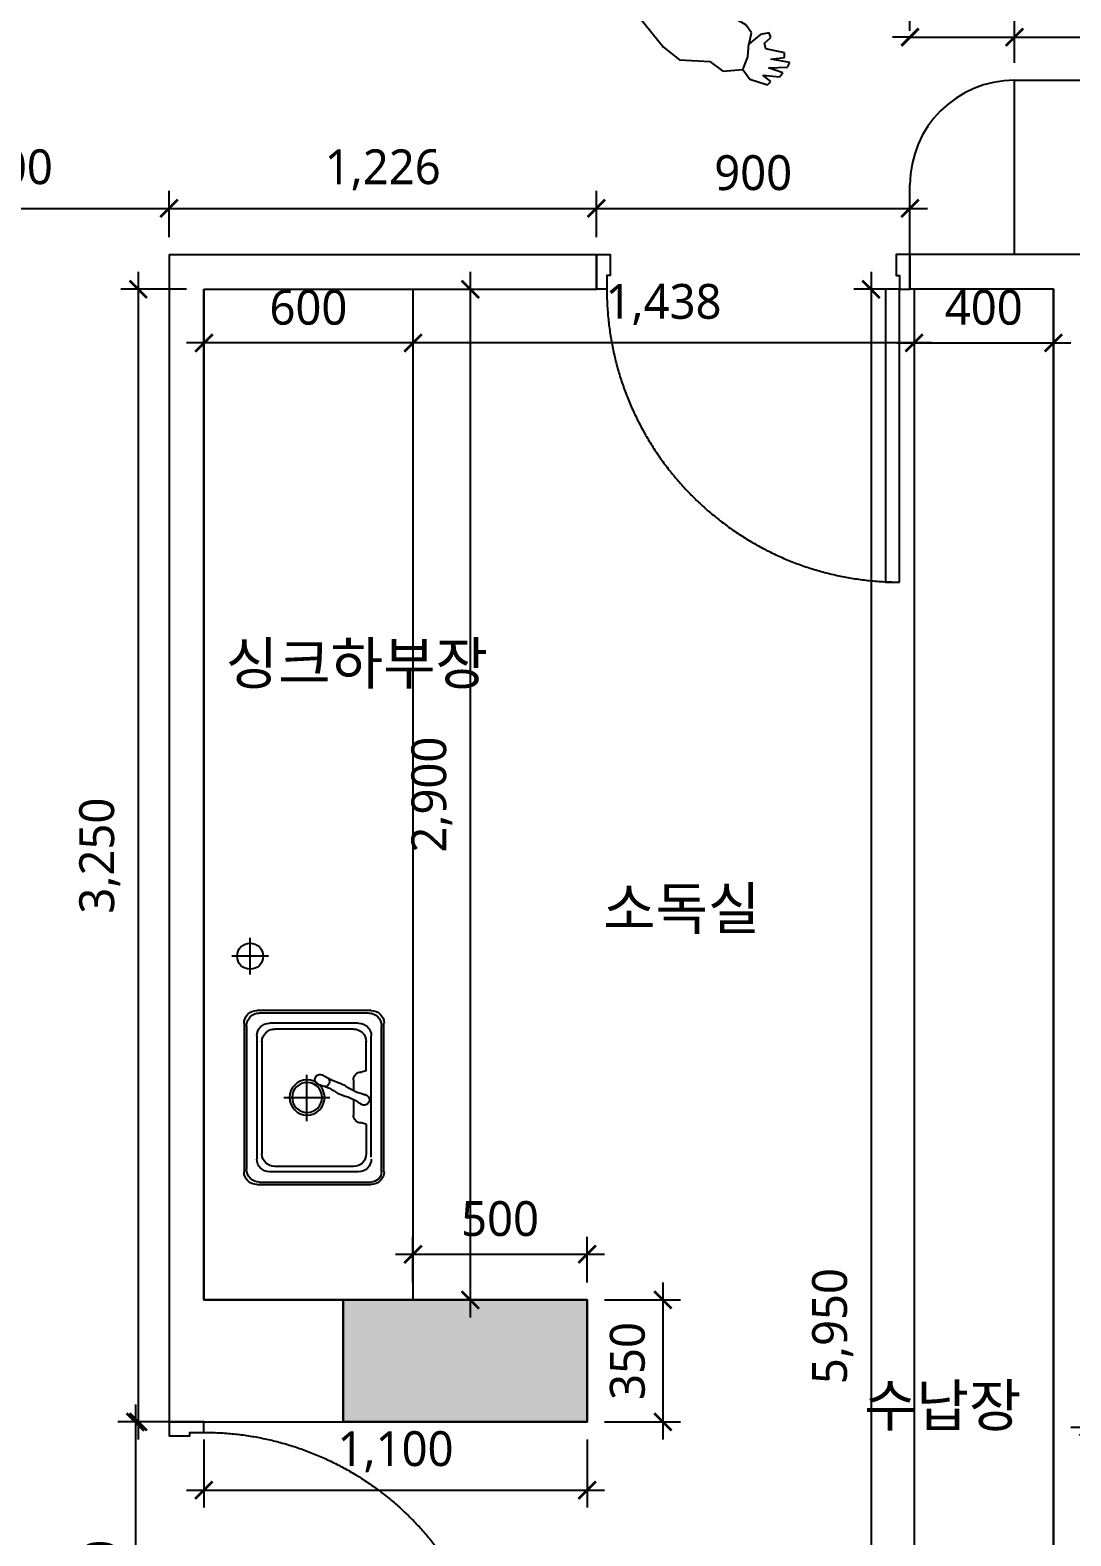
# Model space of a CAD drawing. Header units: metres. Extents: x 11578468 to 47831421, y -58341524 to -14256839.
# Drawn here: x 23689361 to 23692348, y -29103611 to -29099290 of the extents above; entities that cross this region are included whole.
import ezdxf

# ---------------------------------------------------------------- set-up
doc = ezdxf.new("R2010")
doc.units = ezdxf.units.M
doc.header["$LTSCALE"] = 50
doc.header["$MEASUREMENT"] = 0
doc.linetypes.add('CENTER2', pattern=[28.575, 19.05, -3.175, 3.175, -3.175])
doc.layers.get('0').update_dxf_attribs({"linetype": 'CONTINUOUS'})
doc.layers.get('DEFPOINTS').update_dxf_attribs({"linetype": 'CONTINUOUS'})
for name, color, linetype in [('0-ELC TEXT', 7, 'CONTINUOUS'), ('04_FUR', 6, 'CONTINUOUS'), ('3.기호.계단선', 30, 'CONTINUOUS'), ('CO-FURB-DN', 9, 'CONTINUOUS'), ('TEX', 7, 'CONTINUOUS'), ('wall', 3, 'CONTINUOUS'), ('WIN', 4, 'CONTINUOUS'), ('家具外线', 7, 'CONTINUOUS'), ('가구', 6, 'CONTINUOUS')]:
    doc.layers.add(name, color=color, linetype=linetype)
doc.layers.add('ha', color=8, linetype='CONTINUOUS', lineweight=5)
doc.layers.add('wall2', color=3, linetype='CONTINUOUS', lineweight=25)
doc.styles.add('HY 울릉도 L', font='malgun.ttf')
doc.styles.add('JT1', font='malgun.ttf')
doc.dimstyles.new('사본 50', dxfattribs={"dimscale": 50, "dimtxt": 2, "dimasz": 1, "dimexe": 1, "dimexo": 1, "dimgap": 1, "dimtad": 1, "dimdec": 0, "dimrnd": 0.05, "dimdsep": 46, "dimlunit": 6, "dimtxsty": 'HY 울릉도 L', "dimblk": 'ARCHTICK', "dimcen": 2.5, "dimdle": 1, "dimclrd": 133, "dimclre": 133, "dimclrt": 30, "dimadec": 0, "dimazin": 0, "dimtfac": 1, "dimtdec": 0, "dimtix": 1, "dimtmove": 2, "dimatfit": 3, "dimldrblk": 'ARCHTICK', "dimfxl": 1, "dimlwd": -1, "dimlwe": -1, "dimarcsym": 0})

# ---------------------------------------------------------------- blocks, each defined once
blk = doc.blocks.new('sdagdgds')
at = {"layer": 'ha', "transparency": 33554687}
h = blk.add_hatch(color=256, dxfattribs=at)
h.dxf.hatch_style = 1
h.paths.add_polyline_path([(23725502, -29128457), (23728302, -29128457), (23728302, -29132607), (23728502, -29132607), (23728502, -29128257), (23728302, -29128257), (23725302, -29128257), (23725302, -29132557), (23725502, -29132557)])
h.paths.add_polyline_path([(23728502, -29133657), (23728302, -29133657), (23728302, -29133757), (23725502, -29133757), (23725502, -29133657), (23725302, -29133657), (23725302, -29133757), (23724848.0976572, -29133757), (23724752, -29133757), (23724752, -29136507), (23725152, -29136507), (23725152, -29137657), (23725352, -29137657), (23725352, -29137507), (23727752, -29137507), (23727952, -29137507), (23727952, -29137307), (23725352, -29137307), (23725352, -29136507), (23727052, -29136507), (23727052, -29136707), (23727252, -29136707), (23727252, -29136507), (23727252, -29135757), (23727252, -29135707), (23727052, -29135707), (23727052, -29135757), (23727052, -29136307), (23725352, -29136307), (23724952, -29136307), (23724952, -29133957), (23727052, -29133957), (23727052, -29134507), (23727252, -29134507), (23727252, -29133957), (23728502, -29133957)])
h.paths.add_polyline_path([(23727952, -29138607), (23727752, -29138607), (23727752, -29139637), (23725352, -29139637), (23725352, -29139457), (23725152, -29139457), (23725152, -29140057), (23725352, -29140057), (23725352, -29139837), (23727752, -29139837), (23727752, -29139907), (23727952, -29139907), (23727952, -29139837)])
h.paths.add_polyline_path([(23727952, -29141007), (23727752, -29141007), (23727752, -29142007), (23725352, -29142007), (23725352, -29141857), (23725152, -29141857), (23725152, -29144557), (23725652, -29144557), (23725652, -29144657), (23729552, -29144657), (23729552, -29144457), (23725852, -29144457), (23725852, -29144357), (23725352, -29144357), (23725352, -29142207), (23727952, -29142207)])
h.paths.add_polyline_path([(23731552, -29144307), (23730852, -29144307), (23730852, -29144457), (23730732, -29144457), (23730732, -29144657), (23732052, -29144657), (23732052, -29144457), (23731552, -29144457)])
h.paths.add_polyline_path([(23739502, -29144457), (23736702, -29144457), (23736702, -29144307), (23736002, -29144307), (23736002, -29144457), (23733202, -29144457), (23733202, -29144657), (23739502, -29144657)])
h.paths.add_polyline_path([(23745902, -29143307), (23745702, -29143307), (23745702, -29144457), (23744702, -29144457), (23744702, -29144307), (23744002, -29144307), (23744002, -29144457), (23743102, -29144457), (23743102, -29144657), (23745902, -29144657)])
h.paths.add_polyline_path([(23745902, -29133157), (23745702, -29133157), (23745702, -29139657), (23745902, -29139657)])
h.paths.add_polyline_path([(23745902, -29140857), (23745702, -29140857), (23745702, -29142157), (23745902, -29142157)])
h.paths.add_polyline_path([(23744602, -29136307), (23743902, -29136307), (23743902, -29136657), (23744602, -29136657)])
h.paths.add_polyline_path([(23736702, -29136307), (23736002, -29136307), (23736002, -29136657), (23736702, -29136657)])
h.paths.add_polyline_path([(23731602, -29136307), (23730902, -29136307), (23730902, -29136657), (23731602, -29136657)])
h.paths.add_polyline_path([(23745902, -29130707), (23745702, -29130707), (23745702, -29131957), (23745902, -29131957)])
h.paths.add_polyline_path([(23745902, -29128257), (23743802, -29128257), (23743802, -29128457), (23743802, -29128707), (23744502, -29128707), (23744502, -29128457), (23745702, -29128457), (23745702, -29129607), (23745902, -29129607)])
h.paths.add_polyline_path([(23731602, -29128457), (23731602, -29128257), (23730902, -29128257), (23730902, -29130107), (23731102, -29130107), (23731102, -29128707), (23731602, -29128707)])
h.paths.add_polyline_path([(23736702, -29128257), (23736002, -29128257), (23736002, -29128457), (23736002, -29128707), (23736702, -29128707), (23736702, -29128457)])
at = {"layer": 'wall'}
for p, q in [((23736702, -29136307), (23736002, -29136307)), ((23736002, -29136307), (23736002, -29136657)), ((23736702, -29136657), (23736702, -29136307)), ((23736002, -29136657), (23736702, -29136657))]:
    blk.add_line(p, q, dxfattribs=at)
blk = doc.blocks.new('MK-RC-0052')
at = {"layer": '家具外线', "color": 251, "true_color": 0x636466}
for p, q in [((73834.4, 10616.5), (73825.7, 10605.7)), ((73825.7, 10605.7), (73864.8, 10592.7)), ((73880.1, 10612.2), (73834.4, 10616.5)), ((73867, 10638.3), (73858.3, 10629.6)), ((73858.3, 10629.6), (73880.1, 10612.2)), ((73914.8, 10623.1), (73867, 10638.3)), ((73934.4, 10597), (73914.8, 10623.1)), ((73988.7, 10601.3), (73934.4, 10597)), ((74023.5, 10575.3), (73988.7, 10601.3)), ((73812.7, 10590.5), (73806.2, 10577.5)), ((73806.2, 10577.5), (73858.3, 10568.8)), ((73864.8, 10592.7), (73812.7, 10590.5)), ((73858.3, 10568.8), (73821.4, 10564.4)), ((73821.4, 10564.4), (73821.4, 10551.4)), ((73919.2, 10527.5), (73921.4, 10562.2)), ((73921.4, 10562.2), (73934.4, 10594.8)), ((74106.1, 10570.9), (74023.5, 10575.3)), ((74149.6, 10536.2), (74106.1, 10570.9)), ((73821.4, 10551.4), (73871.4, 10540.5)), ((73875.7, 10525.3), (73858.3, 10510.1)), ((73871.4, 10540.5), (73875.7, 10525.3)), ((73886.6, 10501.4), (73917, 10527.5)), ((73917, 10527.5), (73910.5, 10497.1)), ((74214.8, 10455.8), (74149.6, 10536.2)), ((73858.3, 10510.1), (73862.7, 10497.1)), ((73862.7, 10497.1), (73886.6, 10501.4)), ((73910.5, 10497.1), (73925.7, 10475.4)), ((73925.7, 10475.4), (73960.5, 10455.8)), ((73960.5, 10455.8), (73986.6, 10431.9)), ((74253.9, 10397.2), (74214.8, 10455.8)), ((74297.4, 10429.8), (74230, 10438.5)), ((74336.5, 10434.1), (74317, 10427.6)), ((74397.4, 10429.8), (74336.5, 10434.1)), ((74419.1, 10421.1), (74558.2, 10445)), ((74558.2, 10445), (74608.2, 10434.1)), ((74608.2, 10434.1), (74649.5, 10403.7)), ((73986.6, 10431.9), (73997.4, 10375.5)), ((74264.8, 10338.6), (74253.9, 10397.2)), ((74317, 10427.6), (74297.4, 10429.8)), ((74438.7, 10405.9), (74397.4, 10429.8)), ((74475.6, 10390.7), (74438.7, 10405.9)), ((74649.5, 10403.7), (74649.5, 10364.6)), ((73993.1, 10355.9), (73960.5, 10327.7)), ((73997.4, 10375.5), (73997.4, 10299.5)), ((74469.1, 10345.1), (74486.5, 10364.6)), ((74486.5, 10364.6), (74475.6, 10390.7)), ((74649.5, 10364.6), (74612.6, 10345.1)), ((73960.5, 10327.7), (73943.1, 10269.1)), ((74067.7, 10322.5), (74044.4, 10258.1)), ((74132.2, 10351.6), (74067.7, 10322.5)), ((74184.4, 10351.6), (74132.2, 10351.6)), ((74240.9, 10340.7), (74184.4, 10351.6)), ((74235.3, 10338.7), (74262.6, 10319)), ((74292.3, 10313.2), (74240.9, 10340.7)), ((74262.6, 10319), (74264.8, 10299.5)), ((74312.6, 10265.3), (74292.3, 10313.2)), ((74386.5, 10295.1), (74440.9, 10319)), ((74440.9, 10319), (74469.1, 10345.1)), ((74521.3, 10340.7), (74464.8, 10332)), ((74569.1, 10338.6), (74521.3, 10340.7)), ((74612.6, 10345.1), (74569.1, 10338.6)), ((73997.4, 10299.5), (73986.6, 10173.5)), ((74253.9, 10288.6), (74228.6, 10286.5)), ((74228.6, 10286.5), (74264.8, 10282.1)), ((74264.8, 10299.5), (74253.9, 10288.6)), ((74264.8, 10282.1), (74288.7, 10271.2)), ((74288.7, 10271.2), (74295.2, 10251.7)), ((74336.4, 10264.9), (74338.7, 10273.4)), ((74338.7, 10273.4), (74386.5, 10295.1)), ((73943.1, 10269.1), (73940.9, 10210.4)), ((74044.4, 10258.1), (74059.8, 10179.4)), ((74295.2, 10251.7), (74288.7, 10227.8)), ((74332.9, 10258.9), (74312.6, 10265.3)), ((74314, 10222.6), (74335.8, 10232.8)), ((74343.8, 10247.3), (74332.9, 10258.9)), ((74335.8, 10232.8), (74343.8, 10247.3)), ((73940.9, 10210.4), (73934.4, 10167)), ((74277.8, 10193), (74264.8, 10162.6)), ((74288.7, 10227.8), (74277.8, 10193)), ((74300.2, 10172), (74308.9, 10208.9)), ((74308.9, 10208.9), (74314, 10222.6)), ((74319.1, 10134.4), (74326.8, 10222.5)), ((73804, 10153.9), (73777.9, 10140.9)), ((73867, 10151.8), (73804, 10153.9)), ((73884.4, 10158.3), (73845.3, 10134.4)), ((73934.4, 10171.3), (73884.4, 10158.3)), ((73934.4, 10167), (73934.4, 10119.2)), ((73986.6, 10173.5), (73995.3, 10104)), ((74059.8, 10179.4), (74101.1, 10151.1)), ((74101.1, 10151.1), (74175.7, 10140.9)), ((74175.7, 10140.9), (74258.3, 10149.6)), ((74264.8, 10162.6), (74240.9, 10149.6)), ((74258.3, 10149.6), (74300.2, 10172)), ((73777.9, 10140.9), (73771.4, 10110.5)), ((73771.4, 10110.5), (73790.9, 10082.3)), ((73845.3, 10134.4), (73814.8, 10108.3)), ((73814.8, 10108.3), (73834.4, 10075.8)), ((73934.4, 10119.2), (73967, 10093.1)), ((74306.1, 10058.4), (74319.1, 10134.4)), ((73790.9, 10082.3), (73836.6, 10069.2)), ((73834.4, 10075.8), (73882.2, 10056.2)), ((73995.3, 10104), (74060.5, 10021.5)), ((73882.2, 10056.2), (73958.3, 10051.9)), ((73958.3, 10051.9), (74043.1, 10038.8)), ((74306.1, 9997.6), (74306.1, 10058.4)), ((74495.2, 10041), (74440.9, 10021.5)), ((74480, 10004.1), (74506.1, 10025.8)), ((74506.1, 10025.8), (74495.2, 10041)), ((74060.5, 10021.5), (74156.1, 9943.3)), ((74306.1, 9999.7), (74297.4, 9962.8)), ((74380, 9986.7), (74306.1, 9997.6)), ((74403.9, 9984.5), (74380, 9986.7)), ((74440.9, 10021.5), (74403.9, 9984.5)), ((74467, 9991.1), (74480, 10004.1)), ((74562.6, 9980.2), (74467, 9991.1)), ((74138.7, 9947.6), (74153.9, 9899.8)), ((74156.1, 9943.3), (74138.7, 9947.6)), ((74297.4, 9962.8), (74251.8, 9934.6)), ((74401.7, 9941.1), (74403.9, 9978)), ((74532.2, 9960.7), (74562.6, 9967.2)), ((74560.4, 9954.1), (74532.2, 9960.7)), ((74556.1, 9936.8), (74560.4, 9954.1)), ((74562.6, 9967.2), (74562.6, 9980.2)), ((74217, 9882.5), (74314.8, 9904.2)), ((74314.8, 9904.2), (74390.9, 9921.6)), ((74384.4, 9919.4), (74401.7, 9941.1)), ((74390.9, 9921.6), (74449.6, 9899.8)), ((74488.7, 9910.7), (74534.3, 9915)), ((74516.9, 9904.2), (74488.7, 9910.7)), ((74503.9, 9889), (74516.9, 9904.2)), ((74523.5, 9932.4), (74556.1, 9936.8)), ((74538.7, 9930.2), (74523.5, 9932.4)), ((74534.3, 9915), (74538.7, 9930.2)), ((74153.9, 9899.8), (74217, 9882.5)), ((74449.6, 9899.8), (74503.9, 9889))]:
    blk.add_line(p, q, dxfattribs=at)
blk = doc.blocks.new('_ArchTick')
at = {"color": 0, "linetype": 'ByBlock', "const_width": 0.15}
blk.add_lwpolyline([(-0.5, -0.5), (0.5, 0.5)], dxfattribs=at)
blk = doc.blocks.new('*D614')
at = {"layer": 'DEFPOINTS', "color": 0, "ltscale": 10, "transparency": 16777216}
for p in [(23689859.9, -29100033.9), (23689671.3, -29103283.9), (23689859.9, -29103283.9)]:
    blk.add_point(p, dxfattribs=at)
at = {"layer": 'wall', "color": 133, "ltscale": 10, "transparency": 16777216}
for p, q in [((23689671.3, -29099983.9), (23689671.3, -29103333.9)), ((23689809.9, -29100033.9), (23689621.3, -29100033.9)), ((23689809.9, -29103283.9), (23689621.3, -29103283.9))]:
    blk.add_line(p, q, dxfattribs=at)
at = {"layer": 'wall', "color": 133, "ltscale": 10, "transparency": 16777216, "xscale": 50, "yscale": 50, "zscale": 50}
for p, rotation in [((23689671.3, -29100033.9), 90), ((23689671.3, -29103283.9), 270)]:
    blk.add_blockref('_ArchTick', p, dxfattribs=dict(at, rotation=rotation))
at = {"layer": 'wall', "color": 30, "ltscale": 10, "transparency": 16777216, "insert": (23689561.2, -29101658.9), "char_height": 100, "attachment_point": 5, "rotation": 90, "style": 'HY 울릉도 L'}
blk.add_mtext('3,250', dxfattribs=at)
blk = doc.blocks.new('*U617')
at = {"layer": 'WIN', "linetype": 'Continuous', "transparency": 33554687}
for points in [[(30, 1040), (30, 200), (70, 200), (70, 1040)], [(0, 200), (0, 100), (40, 100), (40, 160), (30, 160), (30, 200)], [(900, 200), (900, 100), (860, 100), (860, 160), (870, 160), (870, 200)]]:
    blk.add_lwpolyline(points, close=True, dxfattribs=at)
at = {"layer": 'WIN', "linetype": 'CENTER2', "ltscale": 20, "transparency": 33554687}
blk.add_arc((30, 200), 840, 0, 90, dxfattribs=at)
blk = doc.blocks.new('*D621')
at = {"layer": 'DEFPOINTS', "color": 0, "ltscale": 10, "transparency": 16777216}
for p in [(23692398.1, -29103083.9), (23694909.9, -29103083.9), (23694909.9, -29103298.5)]:
    blk.add_point(p, dxfattribs=at)
at = {"layer": '가구', "color": 133, "ltscale": 10, "transparency": 16777216}
for p, q in [((23692398.1, -29103133.9), (23692398.1, -29103348.5)), ((23694909.9, -29103133.9), (23694909.9, -29103348.5)), ((23692348.1, -29103298.5), (23694959.9, -29103298.5))]:
    blk.add_line(p, q, dxfattribs=at)
at = {"layer": '가구', "color": 133, "ltscale": 10, "transparency": 16777216, "xscale": 50, "yscale": 50, "zscale": 50, "rotation": 180}
blk.add_blockref('_ArchTick', (23692398.1, -29103298.5), dxfattribs=at)
at = {"layer": '가구', "color": 133, "ltscale": 10, "transparency": 16777216, "xscale": 50, "yscale": 50, "zscale": 50}
blk.add_blockref('_ArchTick', (23694909.9, -29103298.5), dxfattribs=at)
at = {"layer": '가구', "color": 30, "ltscale": 10, "transparency": 16777216, "insert": (23693654, -29103188.1), "char_height": 100, "attachment_point": 5, "style": 'HY 울릉도 L'}
blk.add_mtext('2,512', dxfattribs=at)
blk = doc.blocks.new('*D635')
at = {"layer": 'DEFPOINTS', "color": 0, "ltscale": 10, "transparency": 16777216}
for p in [(23691898.1, -29100033.9), (23692298.1, -29100033.9), (23692298.1, -29100187.8)]:
    blk.add_point(p, dxfattribs=at)
at = {"layer": 'wall', "color": 133, "ltscale": 10, "transparency": 16777216}
for p, q in [((23691898.1, -29100083.9), (23691898.1, -29100237.8)), ((23692298.1, -29100083.9), (23692298.1, -29100237.8)), ((23691848.1, -29100187.8), (23692348.1, -29100187.8))]:
    blk.add_line(p, q, dxfattribs=at)
at = {"layer": 'wall', "color": 133, "ltscale": 10, "transparency": 16777216, "xscale": 50, "yscale": 50, "zscale": 50, "rotation": 180}
blk.add_blockref('_ArchTick', (23691898.1, -29100187.8), dxfattribs=at)
at = {"layer": 'wall', "color": 133, "ltscale": 10, "transparency": 16777216, "xscale": 50, "yscale": 50, "zscale": 50}
blk.add_blockref('_ArchTick', (23692298.1, -29100187.8), dxfattribs=at)
at = {"layer": 'wall', "color": 30, "ltscale": 10, "transparency": 16777216, "insert": (23692098.1, -29100086.1), "char_height": 100, "attachment_point": 5, "style": 'HY 울릉도 L'}
blk.add_mtext('400', dxfattribs=at)
blk = doc.blocks.new('*D683')
at = {"layer": 'DEFPOINTS', "color": 0, "ltscale": 10, "transparency": 16777216}
for p in [(23689759.9, -29099801.5), (23689759.9, -29099933.9), (23688759.9, -29099991.4)]:
    blk.add_point(p, dxfattribs=at)
at = {"layer": 'wall', "color": 133, "ltscale": 10, "transparency": 16777216}
for p, q in [((23688759.9, -29099941.4), (23688759.9, -29099751.5)), ((23689759.9, -29099883.9), (23689759.9, -29099751.5)), ((23688709.9, -29099801.5), (23689809.9, -29099801.5))]:
    blk.add_line(p, q, dxfattribs=at)
at = {"layer": 'wall', "color": 133, "ltscale": 10, "transparency": 16777216, "xscale": 50, "yscale": 50, "zscale": 50, "rotation": 180}
blk.add_blockref('_ArchTick', (23688759.9, -29099801.5), dxfattribs=at)
at = {"layer": 'wall', "color": 133, "ltscale": 10, "transparency": 16777216, "xscale": 50, "yscale": 50, "zscale": 50}
blk.add_blockref('_ArchTick', (23689759.9, -29099801.5), dxfattribs=at)
at = {"layer": 'wall', "color": 30, "ltscale": 10, "transparency": 16777216, "insert": (23689259.9, -29099691.2), "char_height": 100, "attachment_point": 5, "style": 'HY 울릉도 L'}
blk.add_mtext('1,000', dxfattribs=at)
blk = doc.blocks.new('*D684')
at = {"layer": 'DEFPOINTS', "color": 0, "ltscale": 10, "transparency": 16777216}
for p in [(23690986.3, -29099801.5), (23689759.9, -29099933.9), (23690986.3, -29099933.9)]:
    blk.add_point(p, dxfattribs=at)
at = {"layer": 'wall', "color": 133, "ltscale": 10, "transparency": 16777216}
for p, q in [((23689759.9, -29099883.9), (23689759.9, -29099751.5)), ((23690986.3, -29099883.9), (23690986.3, -29099751.5)), ((23689709.9, -29099801.5), (23691036.3, -29099801.5))]:
    blk.add_line(p, q, dxfattribs=at)
at = {"layer": 'wall', "color": 133, "ltscale": 10, "transparency": 16777216, "xscale": 50, "yscale": 50, "zscale": 50, "rotation": 180}
blk.add_blockref('_ArchTick', (23689759.9, -29099801.5), dxfattribs=at)
at = {"layer": 'wall', "color": 133, "ltscale": 10, "transparency": 16777216, "xscale": 50, "yscale": 50, "zscale": 50}
blk.add_blockref('_ArchTick', (23690986.3, -29099801.5), dxfattribs=at)
at = {"layer": 'wall', "color": 30, "ltscale": 10, "transparency": 16777216, "insert": (23690373.1, -29099691.2), "char_height": 100, "attachment_point": 5, "style": 'HY 울릉도 L'}
blk.add_mtext('1,226', dxfattribs=at)
blk = doc.blocks.new('*D685')
at = {"layer": 'DEFPOINTS', "color": 0, "ltscale": 10, "transparency": 16777216}
for p in [(23691886.3, -29099801.5), (23690986.3, -29099933.9), (23691886.3, -29099933.9)]:
    blk.add_point(p, dxfattribs=at)
at = {"layer": 'wall', "color": 133, "ltscale": 10, "transparency": 16777216}
for p, q in [((23690986.3, -29099883.9), (23690986.3, -29099751.5)), ((23691886.3, -29099883.9), (23691886.3, -29099751.5)), ((23690936.3, -29099801.5), (23691936.3, -29099801.5))]:
    blk.add_line(p, q, dxfattribs=at)
at = {"layer": 'wall', "color": 133, "ltscale": 10, "transparency": 16777216, "xscale": 50, "yscale": 50, "zscale": 50, "rotation": 180}
blk.add_blockref('_ArchTick', (23690986.3, -29099801.5), dxfattribs=at)
at = {"layer": 'wall', "color": 133, "ltscale": 10, "transparency": 16777216, "xscale": 50, "yscale": 50, "zscale": 50}
blk.add_blockref('_ArchTick', (23691886.3, -29099801.5), dxfattribs=at)
at = {"layer": 'wall', "color": 30, "ltscale": 10, "transparency": 16777216, "insert": (23691436.3, -29099699.8), "char_height": 100, "attachment_point": 5, "style": 'HY 울릉도 L'}
blk.add_mtext('900', dxfattribs=at)
blk = doc.blocks.new('*D686')
at = {"layer": 'DEFPOINTS', "color": 0, "ltscale": 10, "transparency": 16777216}
for p in [(23692186.3, -29099310.4), (23691886.3, -29099341.9), (23692186.3, -29099433.9)]:
    blk.add_point(p, dxfattribs=at)
at = {"layer": 'wall', "color": 133, "ltscale": 10, "transparency": 16777216}
for p, q in [((23691886.3, -29099291.9), (23691886.3, -29099260.4)), ((23692186.3, -29099383.9), (23692186.3, -29099260.4)), ((23691886.3, -29099310.4), (23691836.3, -29099310.4)), ((23691886.3, -29099310.4), (23692186.3, -29099310.4)), ((23692186.3, -29099310.4), (23692236.3, -29099310.4))]:
    blk.add_line(p, q, dxfattribs=at)
at = {"layer": 'wall', "color": 133, "ltscale": 10, "transparency": 16777216, "xscale": 50, "yscale": 50, "zscale": 50}
blk.add_blockref('_ArchTick', (23691886.3, -29099310.4), dxfattribs=at)
at = {"layer": 'wall', "color": 133, "ltscale": 10, "transparency": 16777216, "xscale": 50, "yscale": 50, "zscale": 50, "rotation": 180}
blk.add_blockref('_ArchTick', (23692186.3, -29099310.4), dxfattribs=at)
at = {"layer": 'wall', "color": 30, "ltscale": 10, "transparency": 16777216, "insert": (23692036.3, -29099208.7), "char_height": 100, "attachment_point": 5, "style": 'HY 울릉도 L'}
blk.add_mtext('300', dxfattribs=at)
blk = doc.blocks.new('*D687')
at = {"layer": 'DEFPOINTS', "color": 0, "ltscale": 10, "transparency": 16777216}
for p in [(23694909.9, -29099310.4), (23692186.3, -29099433.9), (23694909.9, -29099433.9)]:
    blk.add_point(p, dxfattribs=at)
at = {"layer": 'wall', "color": 133, "ltscale": 10, "transparency": 16777216}
for p, q in [((23692186.3, -29099383.9), (23692186.3, -29099260.4)), ((23694909.9, -29099383.9), (23694909.9, -29099260.4)), ((23692136.3, -29099310.4), (23694959.9, -29099310.4))]:
    blk.add_line(p, q, dxfattribs=at)
at = {"layer": 'wall', "color": 133, "ltscale": 10, "transparency": 16777216, "xscale": 50, "yscale": 50, "zscale": 50, "rotation": 180}
blk.add_blockref('_ArchTick', (23692186.3, -29099310.4), dxfattribs=at)
at = {"layer": 'wall', "color": 133, "ltscale": 10, "transparency": 16777216, "xscale": 50, "yscale": 50, "zscale": 50}
blk.add_blockref('_ArchTick', (23694909.9, -29099310.4), dxfattribs=at)
at = {"layer": 'wall', "color": 30, "ltscale": 10, "transparency": 16777216, "insert": (23693548.1, -29099200.3), "char_height": 100, "attachment_point": 5, "style": 'HY 울릉도 L'}
blk.add_mtext('2,724', dxfattribs=at)
blk = doc.blocks.new('*D715')
at = {"layer": 'DEFPOINTS', "color": 0, "ltscale": 10, "transparency": 16777216}
for p in [(23690459.9, -29100033.9), (23690459.9, -29100187.8), (23691898.1, -29100187.8)]:
    blk.add_point(p, dxfattribs=at)
at = {"layer": 'wall', "color": 133, "ltscale": 10, "transparency": 16777216}
for p, q in [((23690459.9, -29100083.9), (23690459.9, -29100237.8)), ((23691948.1, -29100187.8), (23690409.9, -29100187.8))]:
    blk.add_line(p, q, dxfattribs=at)
at = {"layer": 'wall', "color": 133, "ltscale": 10, "transparency": 16777216, "xscale": 50, "yscale": 50, "zscale": 50, "rotation": 180}
blk.add_blockref('_ArchTick', (23690459.9, -29100187.8), dxfattribs=at)
at = {"layer": 'wall', "color": 133, "ltscale": 10, "transparency": 16777216, "xscale": 50, "yscale": 50, "zscale": 50}
blk.add_blockref('_ArchTick', (23691898.1, -29100187.8), dxfattribs=at)
at = {"layer": 'wall', "color": 30, "ltscale": 10, "transparency": 16777216, "insert": (23691179, -29100077.5), "char_height": 100, "attachment_point": 5, "style": 'HY 울릉도 L'}
blk.add_mtext('1,438', dxfattribs=at)
blk = doc.blocks.new('*D716')
at = {"layer": 'DEFPOINTS', "color": 0, "ltscale": 10, "transparency": 16777216}
for p in [(23690459.9, -29100033.9), (23689859.9, -29100187.8), (23689859.9, -29100187.8)]:
    blk.add_point(p, dxfattribs=at)
at = {"layer": 'wall', "color": 133, "ltscale": 10, "transparency": 16777216}
for p, q in [((23690459.9, -29100083.9), (23690459.9, -29100237.8)), ((23689859.9, -29100137.8), (23689859.9, -29100137.8)), ((23690509.9, -29100187.8), (23689809.9, -29100187.8))]:
    blk.add_line(p, q, dxfattribs=at)
at = {"layer": 'wall', "color": 133, "ltscale": 10, "transparency": 16777216, "xscale": 50, "yscale": 50, "zscale": 50, "rotation": 180}
blk.add_blockref('_ArchTick', (23689859.9, -29100187.8), dxfattribs=at)
at = {"layer": 'wall', "color": 133, "ltscale": 10, "transparency": 16777216, "xscale": 50, "yscale": 50, "zscale": 50}
blk.add_blockref('_ArchTick', (23690459.9, -29100187.8), dxfattribs=at)
at = {"layer": 'wall', "color": 30, "ltscale": 10, "transparency": 16777216, "insert": (23690159.9, -29100086.1), "char_height": 100, "attachment_point": 5, "style": 'HY 울릉도 L'}
blk.add_mtext('600', dxfattribs=at)
blk = doc.blocks.new('FB-021')
at = {"layer": 'CO-FURB-DN', "color": 8}
for p, q in [((-191.9, 399.9), (191.9, 399.9)), ((-224.8, 71.3), (-224.8, 367.1)), ((-154.4, 367.1), (159, 367.1)), ((224.8, 367.1), (224.8, 71.3)), ((-191.9, 334.2), (-191.9, 104.2)), ((191.9, 334.2), (191.9, 104.2)), ((159, 71.3), (-159, 71.3)), ((191.9, 38.5), (-191.9, 38.5))]:
    blk.add_line(p, q, dxfattribs=at)
at = {"layer": 'CO-FURB-DN', "color": 251}
for p, q in [((-191.9, 393.4), (185.3, 393.4)), ((-218.2, 77.9), (-218.2, 367.1)), ((-69, 353.9), (-145.9, 353.9)), ((-69, 353.9), (-65.7, 340.8)), ((69, 353.9), (65.7, 340.8)), ((69, 353.9), (145.9, 353.9)), ((218.2, 360.5), (218.2, 77.9)), ((-178.2, 321.4), (-178.2, 117.7)), ((-4.6, 321.1), (-46.6, 321.1)), ((46, 321.1), (17.8, 321.1)), ((176.9, 321.4), (176.9, 117.7)), ((-1.2, 260.3), (-1.2, 141)), ((-60.8, 200.6), (58.4, 200.6)), ((145.9, 84.5), (-145.3, 84.5)), ((185.3, 45.1), (-185.3, 45.1))]:
    blk.add_line(p, q, dxfattribs=at)
for radius in [45.4, 38.8]:
    blk.add_circle((0.1, 201.3), radius, dxfattribs=at)
at = {"layer": 'CO-FURB-DN', "color": 8}
for centre, radius, start, end in [((-191.9, 367.1), 32.9, 90, 180), ((191.9, 367.1), 32.9, 0, 90), ((-159, 334.2), 32.9, 90, 180), ((-6, 348.4), 13.8, 359.2451, 229.3055), ((132.5, 377.7), 128.1, 190.5553, 216.4137), ((159, 334.2), 32.9, 0, 90), ((-119.1, 263.4), 128.1, 13.1394, 38.5882), ((39.3, 300.3), 34.6, 193.1394, 216.3213), ((-91.8, 204), 128.1, 14.798, 36.3213), ((1.6, 281.1), 34.6, 16.5509, 36.4137), ((213.9, 344.2), 186.9, 196.5509, 214.0056), ((41.3, 245.1), 13.8, 58.1457, 163.3853), ((45.8, 235.4), 13.8, 174.4612, 18.1232), ((-159, 104.2), 32.9, 180, 270), ((159, 104.2), 32.9, 270, 0), ((-191.9, 71.3), 32.9, 180, 270), ((191.9, 71.3), 32.9, 270, 0)]:
    blk.add_arc(centre, radius, start, end, dxfattribs=at)
at = {"layer": 'CO-FURB-DN', "color": 251}
for centre, radius, start, end in [((-191.9, 367.1), 26.3, 90, 180), ((185.3, 360.5), 32.9, 0, 90), ((-145.3, 321.1), 32.9, 90, 180), ((144, 321.1), 32.9, 0, 90), ((-46, 340.8), 19.7, 180, 270), ((46, 340.8), 19.7, 270, 0), ((-144.7, 118), 33.5, 180.4305, 268.9606), ((144, 117.7), 32.9, 270, 0), ((-185.3, 77.9), 32.9, 180, 270), ((185.3, 77.9), 32.9, 270, 0)]:
    blk.add_arc(centre, radius, start, end, dxfattribs=at)
blk = doc.blocks.new('*D717')
at = {"layer": 'DEFPOINTS', "color": 0, "ltscale": 10, "transparency": 16777216}
for p in [(23691898.1, -29100033.9), (23691774.7, -29105983.9), (23691898.1, -29105983.9)]:
    blk.add_point(p, dxfattribs=at)
at = {"layer": 'wall', "color": 133, "ltscale": 10, "transparency": 16777216}
for p, q in [((23691774.7, -29099983.9), (23691774.7, -29106033.9)), ((23691848.1, -29100033.9), (23691724.7, -29100033.9)), ((23691848.1, -29105983.9), (23691724.7, -29105983.9))]:
    blk.add_line(p, q, dxfattribs=at)
at = {"layer": 'wall', "color": 133, "ltscale": 10, "transparency": 16777216, "xscale": 50, "yscale": 50, "zscale": 50}
for p, rotation in [((23691774.7, -29100033.9), 90), ((23691774.7, -29105983.9), 270)]:
    blk.add_blockref('_ArchTick', p, dxfattribs=dict(at, rotation=rotation))
at = {"layer": 'wall', "color": 30, "ltscale": 10, "transparency": 16777216, "insert": (23691664.6, -29103008.9), "char_height": 100, "attachment_point": 5, "rotation": 90, "style": 'HY 울릉도 L'}
blk.add_mtext('5,950', dxfattribs=at)
blk = doc.blocks.new('*U723')
at = {"layer": 'WIN', "linetype": 'Continuous', "transparency": 33554687}
for points in [[(30, 1040), (30, 200), (70, 200), (70, 1040)], [(0, 200), (0, 100), (40, 100), (40, 160), (30, 160), (30, 200)], [(900, 200), (900, 100), (860, 100), (860, 160), (870, 160), (870, 200)]]:
    blk.add_lwpolyline(points, close=True, dxfattribs=at)
at = {"layer": 'WIN', "linetype": 'CENTER2', "ltscale": 20, "transparency": 33554687}
blk.add_arc((30, 200), 840, 0, 90, dxfattribs=at)
blk = doc.blocks.new('*D724')
at = {"layer": 'DEFPOINTS', "color": 0, "ltscale": 10, "transparency": 16777216}
for p in [(23689759.9, -29103283.9), (23689663.3, -29104183.9), (23689759.9, -29104183.9)]:
    blk.add_point(p, dxfattribs=at)
at = {"layer": 'wall', "color": 133, "ltscale": 10, "transparency": 16777216}
for p, q in [((23689663.3, -29103233.9), (23689663.3, -29104233.9)), ((23689709.9, -29103283.9), (23689613.3, -29103283.9)), ((23689709.9, -29104183.9), (23689613.3, -29104183.9))]:
    blk.add_line(p, q, dxfattribs=at)
at = {"layer": 'wall', "color": 133, "ltscale": 10, "transparency": 16777216, "xscale": 50, "yscale": 50, "zscale": 50}
for p, rotation in [((23689663.3, -29103283.9), 90), ((23689663.3, -29104183.9), 270)]:
    blk.add_blockref('_ArchTick', p, dxfattribs=dict(at, rotation=rotation))
at = {"layer": 'wall', "color": 30, "ltscale": 10, "transparency": 16777216, "insert": (23689561.6, -29103733.9), "char_height": 100, "attachment_point": 5, "rotation": 90, "style": 'HY 울릉도 L'}
blk.add_mtext('900', dxfattribs=at)
blk = doc.blocks.new('*D725')
at = {"layer": 'DEFPOINTS', "color": 0, "ltscale": 10, "transparency": 16777216}
for p in [(23690459.9, -29100033.9), (23690459.9, -29102933.9), (23690624.4, -29102933.9)]:
    blk.add_point(p, dxfattribs=at)
at = {"layer": 'wall', "color": 133, "ltscale": 10, "transparency": 16777216}
for p, q in [((23690624.4, -29099983.9), (23690624.4, -29102983.9)), ((23690509.9, -29100033.9), (23690674.4, -29100033.9)), ((23690509.9, -29102933.9), (23690674.4, -29102933.9))]:
    blk.add_line(p, q, dxfattribs=at)
at = {"layer": 'wall', "color": 133, "ltscale": 10, "transparency": 16777216, "xscale": 50, "yscale": 50, "zscale": 50}
for p, rotation in [((23690624.4, -29100033.9), 90), ((23690624.4, -29102933.9), 270)]:
    blk.add_blockref('_ArchTick', p, dxfattribs=dict(at, rotation=rotation))
at = {"layer": 'wall', "color": 30, "ltscale": 10, "transparency": 16777216, "insert": (23690514.3, -29101483.9), "char_height": 100, "attachment_point": 5, "rotation": 90, "style": 'HY 울릉도 L'}
blk.add_mtext('2,900', dxfattribs=at)
blk = doc.blocks.new('*D726')
at = {"layer": 'DEFPOINTS', "color": 0, "ltscale": 10, "transparency": 16777216}
for p in [(23690959.9, -29102802.8), (23690459.9, -29102933.9), (23690959.9, -29102933.9)]:
    blk.add_point(p, dxfattribs=at)
at = {"layer": 'wall', "color": 133, "ltscale": 10, "transparency": 16777216}
for p, q in [((23690459.9, -29102883.9), (23690459.9, -29102752.8)), ((23690959.9, -29102883.9), (23690959.9, -29102752.8)), ((23690409.9, -29102802.8), (23691009.9, -29102802.8))]:
    blk.add_line(p, q, dxfattribs=at)
at = {"layer": 'wall', "color": 133, "ltscale": 10, "transparency": 16777216, "xscale": 50, "yscale": 50, "zscale": 50, "rotation": 180}
blk.add_blockref('_ArchTick', (23690459.9, -29102802.8), dxfattribs=at)
at = {"layer": 'wall', "color": 133, "ltscale": 10, "transparency": 16777216, "xscale": 50, "yscale": 50, "zscale": 50}
blk.add_blockref('_ArchTick', (23690959.9, -29102802.8), dxfattribs=at)
at = {"layer": 'wall', "color": 30, "ltscale": 10, "transparency": 16777216, "insert": (23690709.9, -29102701.1), "char_height": 100, "attachment_point": 5, "style": 'HY 울릉도 L'}
blk.add_mtext('500', dxfattribs=at)
blk = doc.blocks.new('*D727')
at = {"layer": 'DEFPOINTS', "color": 0, "ltscale": 10, "transparency": 16777216}
for p in [(23690959.9, -29102933.9), (23690959.9, -29103283.9), (23691177.3, -29103283.9)]:
    blk.add_point(p, dxfattribs=at)
at = {"layer": 'wall', "color": 133, "ltscale": 10, "transparency": 16777216}
for p, q in [((23691177.3, -29102883.9), (23691177.3, -29103333.9)), ((23691009.9, -29102933.9), (23691227.3, -29102933.9)), ((23691009.9, -29103283.9), (23691227.3, -29103283.9))]:
    blk.add_line(p, q, dxfattribs=at)
at = {"layer": 'wall', "color": 133, "ltscale": 10, "transparency": 16777216, "xscale": 50, "yscale": 50, "zscale": 50}
for p, rotation in [((23691177.3, -29102933.9), 90), ((23691177.3, -29103283.9), 270)]:
    blk.add_blockref('_ArchTick', p, dxfattribs=dict(at, rotation=rotation))
at = {"layer": 'wall', "color": 30, "ltscale": 10, "transparency": 16777216, "insert": (23691075.7, -29103108.9), "char_height": 100, "attachment_point": 5, "rotation": 90, "style": 'HY 울릉도 L'}
blk.add_mtext('350', dxfattribs=at)
blk = doc.blocks.new('*D728')
at = {"layer": 'DEFPOINTS', "color": 0, "ltscale": 10, "transparency": 16777216}
for p in [(23689859.9, -29103283.9), (23690959.9, -29103283.9), (23690959.9, -29103479.9)]:
    blk.add_point(p, dxfattribs=at)
at = {"layer": 'wall', "color": 133, "ltscale": 10, "transparency": 16777216}
for p, q in [((23689859.9, -29103333.9), (23689859.9, -29103529.9)), ((23690959.9, -29103333.9), (23690959.9, -29103529.9)), ((23689809.9, -29103479.9), (23691009.9, -29103479.9))]:
    blk.add_line(p, q, dxfattribs=at)
at = {"layer": 'wall', "color": 133, "ltscale": 10, "transparency": 16777216, "xscale": 50, "yscale": 50, "zscale": 50, "rotation": 180}
blk.add_blockref('_ArchTick', (23689859.9, -29103479.9), dxfattribs=at)
at = {"layer": 'wall', "color": 133, "ltscale": 10, "transparency": 16777216, "xscale": 50, "yscale": 50, "zscale": 50}
blk.add_blockref('_ArchTick', (23690959.9, -29103479.9), dxfattribs=at)
at = {"layer": 'wall', "color": 30, "ltscale": 10, "transparency": 16777216, "insert": (23690409.9, -29103369.6), "char_height": 100, "attachment_point": 5, "style": 'HY 울릉도 L'}
blk.add_mtext('1,100', dxfattribs=at)
blk = doc.blocks.new('1212412')
at = {"ltscale": 30}
for p, q in [((23839185.8, -29096854.2), (23839185.8, -29096749.2)), ((23839238.3, -29096801.7), (23839133.3, -29096801.7))]:
    blk.add_line(p, q, dxfattribs=at)
blk.add_circle((23839185.8, -29096801.7), 37.5, dxfattribs=at)

msp = doc.modelspace()

# ---------------------------------------------------------------- linework, layer by layer
at = {"layer": '04_FUR'}
msp.add_line((23691886.3, -29099933.9), (23691886.3, -29099733.9), dxfattribs=at)
msp.add_lwpolyline([(23694909.9, -29099933.9), (23692186.3, -29099933.9), (23692186.3, -29099433.9), (23694909.9, -29099433.9)], close=True, dxfattribs=at)
msp.add_arc((23692186.3, -29099733.9), 300, 90, 180, dxfattribs=at)
at = {"layer": 'wall', "ltscale": 10}
for p, q in [((23690986.3, -29099933.9), (23690986.3, -29100033.9)), ((23694909.9, -29099933.9), (23691886.3, -29099933.9)), ((23692298.1, -29100033.9), (23691886.3, -29100033.9)), ((23689859.9, -29102933.9), (23690959.9, -29102933.9)), ((23689759.9, -29103283.9), (23690259.9, -29103283.9))]:
    msp.add_line(p, q, dxfattribs=at)
msp.add_lwpolyline([(23690259.9, -29102933.9), (23690959.9, -29102933.9), (23690959.9, -29103283.9), (23690259.9, -29103283.9)], close=True, dxfattribs=at)
at = {"layer": 'wall2'}
for p, q in [((23689759.9, -29099933.9), (23690986.3, -29099933.9)), ((23689759.9, -29099933.9), (23690986.3, -29099933.9)), ((23689759.9, -29099933.9), (23689759.9, -29103283.9)), ((23690259.9, -29099933.9), (23690359.9, -29099933.9)), ((23691886.3, -29099933.9), (23691886.3, -29100033.9)), ((23689859.9, -29100033.9), (23690986.3, -29100033.9)), ((23689859.9, -29100033.9), (23689859.9, -29102933.9)), ((23692298.1, -29100033.9), (23692298.1, -29103083.9)), ((23692298.1, -29100033.9), (23692298.1, -29105983.9)), ((23689859.9, -29102933.9), (23689859.9, -29100434)), ((23689759.9, -29103283.9), (23689809.9, -29103283.9))]:
    msp.add_line(p, q, dxfattribs=at)
at = {"layer": '가구', "ltscale": 10}
for points in [[(23689859.9, -29100033.9), (23690459.9, -29100033.9), (23690459.9, -29102933.9), (23689859.9, -29102933.9)], [(23691898.1, -29105983.9), (23692298.1, -29105983.9), (23692298.1, -29100033.9), (23691898.1, -29100033.9)]]:
    msp.add_lwpolyline(points, close=True, dxfattribs=at)

# ---------------------------------------------------------------- block references
at = {"xscale": -1.111111111109494, "yscale": 1.111111111109494, "zscale": 1.111111111111111, "rotation": 269.9999999975828}
msp.add_blockref('FB-021', (23689932.4, -29102353), dxfattribs=at)
at = {"layer": '0-ELC TEXT'}
msp.add_blockref('1212412', (-149193.2, -5145.7), dxfattribs=at)
at = {"layer": '3.기호.계단선'}
msp.add_blockref('sdagdgds', (-45742.1, 33373.1), dxfattribs=at)
at = {"layer": 'WIN', "linetype": 'Continuous', "rotation": 180}
msp.add_blockref('*U617', (23691886.3, -29099833.9), dxfattribs=at)
at = {"layer": 'WIN', "linetype": 'Continuous', "xscale": -1, "rotation": 270}
msp.add_blockref('*U723', (23689659.9, -29104183.9), dxfattribs=at)
at = {"layer": '家具外线', "color": 251, "true_color": 0x636466, "xscale": 1.056000000005588, "yscale": 1.056000000005588, "zscale": 1.056000000005588, "rotation": 180}
msp.add_blockref('MK-RC-0052', (23769481.1, -29088212.8), dxfattribs=at)

# ---------------------------------------------------------------- texts
at = {"layer": 'TEX', "style": 'JT1'}
for s, p in [('싱크하부장', (23689922.3, -29101166.8)), ('소독실', (23691005.3, -29101870.2)), ('수납장', (23691754.3, -29103296.4))]:
    msp.add_text(s, height=120, dxfattribs=at).set_placement(p)

# ---------------------------------------------------------------- dimensions: what is measured, and where the dimension line sits
at = {"layer": 'wall', "ltscale": 10}
for base, p1, p2, picture, middle in [((23692186.3, -29099310.4), (23691886.3, -29099341.9), (23692186.3, -29099433.9), '*D686', (23692036.3, -29099208.7)), ((23694909.9, -29099310.4), (23692186.3, -29099433.9), (23694909.9, -29099433.9), '*D687', (23693548.1, -29099200.3)), ((23689759.9, -29099801.5), (23688759.9, -29099991.4), (23689759.9, -29099933.9), '*D683', (23689259.9, -29099691.2)), ((23690986.3, -29099801.5), (23689759.9, -29099933.9), (23690986.3, -29099933.9), '*D684', (23690373.1, -29099691.2)), ((23691886.3, -29099801.5), (23690986.3, -29099933.9), (23691886.3, -29099933.9), '*D685', (23691436.3, -29099699.8)), ((23689859.9, -29100187.8), (23690459.9, -29100033.9), (23689859.9, -29100187.8), '*D716', (23690159.9, -29100086.1)), ((23690459.9, -29100187.8), (23691898.1, -29100187.8), (23690459.9, -29100033.9), '*D715', (23691179, -29100077.5)), ((23692298.1, -29100187.8), (23691898.1, -29100033.9), (23692298.1, -29100033.9), '*D635', (23692098.1, -29100086.1)), ((23690959.9, -29102802.8), (23690459.9, -29102933.9), (23690959.9, -29102933.9), '*D726', (23690709.9, -29102701.1)), ((23690959.9, -29103479.9), (23689859.9, -29103283.9), (23690959.9, -29103283.9), '*D728', (23690409.9, -29103369.6))]:
    dim = msp.add_linear_dim(base=base, p1=p1, p2=p2, dimstyle='사본 50', dxfattribs=at)
    dim.commit()
    dim.dimension.update_dxf_attribs({"geometry": picture, "text_midpoint": middle})
for base, p1, p2, picture, middle in [((23689671.3, -29103283.9), (23689859.9, -29100033.9), (23689859.9, -29103283.9), '*D614', (23689561.2, -29101658.9)), ((23690624.4, -29102933.9), (23690459.9, -29100033.9), (23690459.9, -29102933.9), '*D725', (23690514.3, -29101483.9)), ((23691774.7, -29105983.9), (23691898.1, -29100033.9), (23691898.1, -29105983.9), '*D717', (23691664.6, -29103008.9)), ((23691177.3, -29103283.9), (23690959.9, -29102933.9), (23690959.9, -29103283.9), '*D727', (23691075.7, -29103108.9)), ((23689663.3, -29104183.9), (23689759.9, -29103283.9), (23689759.9, -29104183.9), '*D724', (23689561.6, -29103733.9))]:
    dim = msp.add_linear_dim(base=base, p1=p1, p2=p2, angle=90, dimstyle='사본 50', dxfattribs=at)
    dim.commit()
    dim.dimension.update_dxf_attribs({"geometry": picture, "text_midpoint": middle})
at = {"layer": '가구', "ltscale": 10}
dim = msp.add_linear_dim(base=(23694909.9, -29103298.5), p1=(23692398.1, -29103083.9), p2=(23694909.9, -29103083.9), dimstyle='사본 50', dxfattribs=at)
dim.commit()
dim.dimension.update_dxf_attribs({"geometry": '*D621', "text_midpoint": (23693654, -29103188.1)})

doc.saveas('drawing.dxf')
